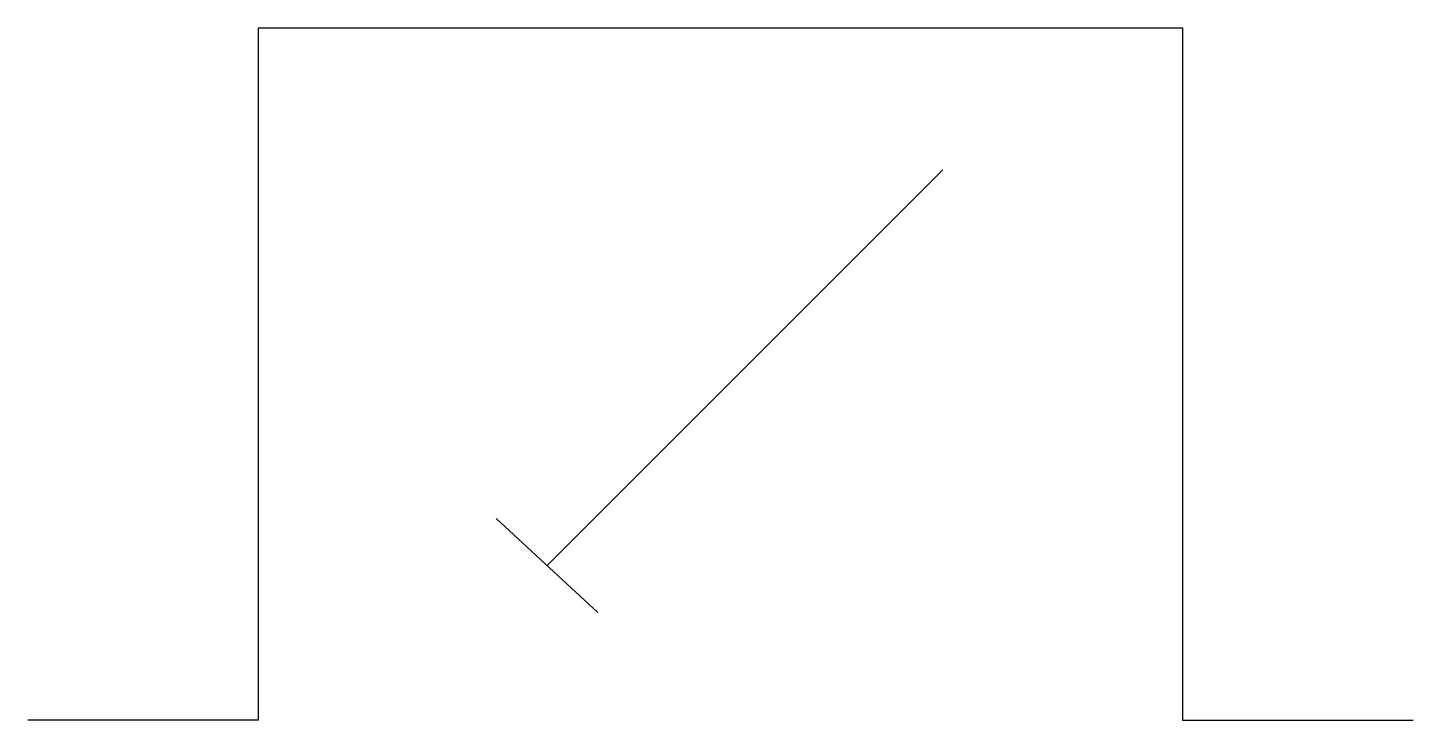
# Model space of a CAD drawing. Extents: x -3 to 3, y 0 to 3.
import ezdxf

# ---------------------------------------------------------------- set-up
doc = ezdxf.new("R2010")
doc.units = 0
doc.layers.get('0').update_dxf_attribs({"linetype": 'CONTINUOUS'})

msp = doc.modelspace()

# ---------------------------------------------------------------- linework, layer by layer
at = {"color": 0}
for p, q in [((-2, 0), (-2, 3)), ((-2, 3), (2, 3)), ((2, 3), (2, 0)), ((-0.7512, 0.6708), (0.9624, 2.3843)), ((-0.5307, 0.4674), (-0.9717, 0.8742)), ((-2, 0), (-3, 0)), ((2, 0), (3, 0))]:
    msp.add_line(p, q, dxfattribs=at)

doc.saveas('drawing.dxf')
